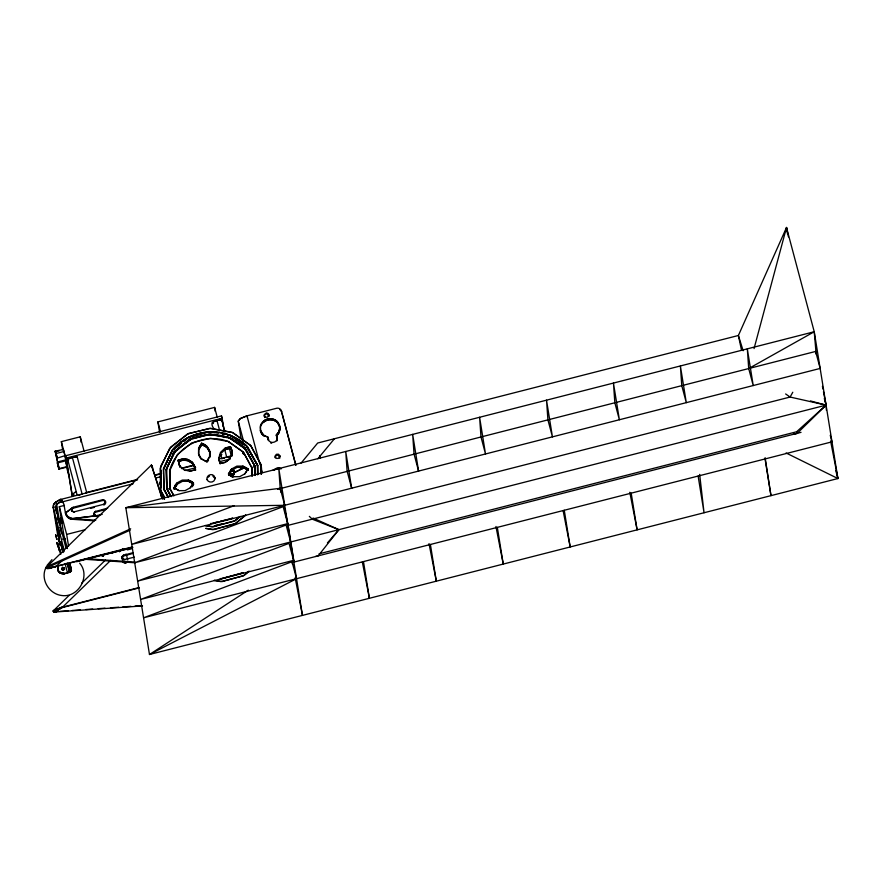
<?xml version="1.0" encoding="UTF-8"?>
<svg xmlns="http://www.w3.org/2000/svg" width="882" height="882" viewBox="0 0 882 882"><rect width="100%" height="100%" fill="white"/><g stroke="black" fill="none" stroke-linecap="round" stroke-linejoin="round"><path stroke-width="1.32" d="M231.779 456.016L231.823 450.691L230.555 446.854L227.556 447.262L224.756 448.376L220.478 452.422L218.824 457.923L219.155 460.779L220.246 463.447L224.789 462.521L228.625 460.007L231.569 455.079L231.624 449.445L231.723 454.462L229.496 459.037L225.395 462.256L220.246 463.447L218.824 457.923M94.506 520.843L72.633 519.311C61.729 519.189 67.186 502.211 60.384 499.355C57.628 501.285 52.225 502.983 53.24 507.437L57.672 534.933M209.795 456.887C211.096 451.011 207.546 444.715 201.636 443.26L198.604 448.221L198.527 453.921L201.427 458.861L206.553 461.738L209.585 456.777L210.015 453.932M209.927 457.074L209.651 451.077L206.752 446.138L201.636 443.26L201.835 444.517L198.803 449.478L198.726 455.178L201.052 459.125M209.651 451.077L209.585 456.777L206.553 461.738L201.427 458.861M55.169 451.187L59.204 469.081L55.169 451.187L63.063 449.522M151.55 465.905L151.428 465.023L161.957 498.286M243.542 454.098L242.815 452.819M55.334 516.951L57.771 529.465L55.334 516.962M58.047 527.921L59.744 535.65L58.047 527.921L59.16 527.634M279.792 427.594L278.91 431.706L276.242 435.069L277.367 437.836L276.242 435.069L278.58 432.334L279.715 428.994M279.759 430.67L279.495 425.51L277.51 421.828C272.384 416.117 261.976 418.752 260.3 426.227L260.554 431.375L261.943 434.198M58.664 539.828L58.73 541.482L59.469 541.294L58.675 540.214M64.166 550.302L53.24 507.437L53.78 504.107L55.919 502.067M72.467 508.396L102.599 500.491L104.252 500.612L105.586 502.134L105.465 501.417L104.131 499.907L102.488 499.774L73.217 507.26L71.365 509.609L72.324 511.395L74.419 511.769L103.69 504.284L105.52 502.332M57.65 568.493L58.124 566.288L57.76 569.21M61.773 568.78L63.603 567.876L64.254 569.408M60.483 519.829A2.459 0.772 -14.9 0 0 61.332 519.663L61.894 521.769L59.59 521.846A2.448 0.739 -19.3 0 1 59.403 521.637L60.814 520.512L61.244 518.748M55.919 502.123L60.185 499.477M754.055 348.588L786.512 227.501L814.24 331.742L837.9 478.54L149.477 654.499L125.828 507.701L814.24 331.742L816.159 354.123M220.092 463.8L219.023 459.18L220.676 453.668L224.965 449.622L230.753 448.1L231.823 450.691L231.933 455.707M58.124 566.288L58.201 570.555M58.234 567.005L58.311 571.271M167.856 496.621L164.074 489.543L163.512 468.651L172.387 449.908C192.089 427.285 226.597 425.598 247.798 447.108L257.555 465.167L257.643 473.656M46.404 566.729C39.668 578.449 48.664 593.972 61.652 595.493C78.509 598.106 90.879 575.88 79.678 563.19M58.377 570.83C64.298 576.53 73.25 572.33 67.649 564.061M60.163 499.543L61.442 499.455L62.6 502.542L62.082 501.571L60.88 501.582L55.853 505.011L56.514 513.412M234.259 472.774L233.984 473.38M234.38 472.476L232.264 476.545M234.491 473.182L233.862 470.591L231.492 469.885M105.377 502.685L105.101 503.291M105.608 503.159L105.465 501.417M231.227 476.192L232.098 476.357L233.928 473.491M788.442 236.861L786.512 227.501L738.388 335.491L741.519 350.286M105.179 504.096L105.498 503.402M163.589 469.29L172.321 450.68M166.279 469.919L174.316 452.455L190.369 439.412M174.041 488.463L175.165 485.188L177.05 482.917L182.287 480.073L188.274 480.051L191.052 481.131L193.434 482.851L192.419 486.754M188.274 480.051L193.434 482.851L190.325 487.779L185.088 490.624L179.101 490.646L173.941 487.834L177.05 482.917M242.848 466.104L248.007 468.904L244.898 473.821L239.661 476.677L233.675 476.699L228.515 473.888L231.624 468.97L236.861 466.126L242.848 466.104L248.007 468.904L248.206 470.15L243.046 467.35L237.06 467.372L231.823 470.216L228.714 475.133L228.515 473.888L231.624 468.97M56.272 501.88L61.641 533.808M164.383 499.278L161.108 493.225L160.656 490.425L160.138 468.507L169.664 448.387L187.337 434.065L209.673 428.354L232.242 432.401L250.576 445.388L261.039 464.759L261.634 472.961M160.976 487.746L161.075 470.293M163.589 469.125L172.453 450.371L181.681 442.896M173.699 495.607L170.039 488.837L169.62 470.966L177.381 454.561L191.802 442.874L210.368 438.266L228.427 441.507L243.123 452.014M230.136 471.429L229.706 472.289M269.032 416.613L268.382 413.614L266.408 412.82L264.17 414.705L264.843 417.594M277.367 439.92L276.904 440.912L277.213 436.855L277.257 438.85C276.485 442.499 271.447 443.69 268.999 440.956L268.007 437.174L264.6 435.906L261.943 433.536L260.399 430.394L263.994 435.51L268.007 437.174L268.205 440.173L268.051 439.192M273.056 470.073L277.576 467.714L281.248 468.794L278.822 467.901M172.398 455.509L174.03 452.367M167.326 466.754L175.683 450.757L191.361 438.828M276.75 439.931L277.213 439.038M279.759 458.265L279.837 455.718L278.492 454.208L276.397 454.285L275.129 455.906L275.316 457.89L275.713 455.961L277.532 455.002L279.991 456.7M228.361 441.628L243.267 452.069M232.506 477.019L234.039 474.196M72.17 507.834L71.431 510.116L73.217 511.758M72.104 508.682L71.674 511.042L71.696 509.289L73.327 507.966L73.217 507.26L72.346 507.69M792.786 392.236L790.107 397.043L288.127 525.341L294.048 562.043L801.032 432.345M198.604 448.221L201.636 443.26M198.803 449.478L201.835 444.517L206.95 447.395L209.861 452.323L206.95 447.395L201.835 444.517M207.358 461.992L208.571 460.007M277.929 434.506L279.065 432.687M177.249 484.163L174.14 489.08L177.249 484.163L182.486 481.318L188.472 481.296L191.251 482.377L193.632 484.097L192.386 486.07M190.325 487.779L193.434 482.851M228.714 475.133L231.823 470.216M244.898 473.821L248.007 468.904M161.042 487.327L159.686 482.233L159.3 483.689L161.13 483.215M69.05 595.449L53.096 611.05L54.342 611.689M213.874 428.63C207.722 420.361 217.788 420.901 222.11 418.222L221.492 415.896L65.566 455.751L72.313 496.103L73.989 494.725M224.083 430.449L222.11 418.222L220.599 420.041L221.834 420.207L225.031 432.125M301.115 463.028L317.685 443.018L738.388 335.491L743.151 350.749M317.851 458.75L334.421 438.751M46.933 565.56L51.972 559.629M276.397 436.05C280.829 432.467 280.774 425.719 277.235 421.53C273.519 418.024 267.059 417.561 263.398 421.353M327.42 542.937L338.897 529.663L313.033 518.032M160.778 495.772L162.85 494.405L160.899 495.552M233.719 473.656L231.227 474.296M243.906 467.68L241.414 468.32M244.171 467.394L244.457 466.798L243.278 468.188L234.38 472.532L243.278 468.188M221.922 420.923C222.01 418.63 217.369 420.703 218.99 419.843M793.083 434.385L797.063 433.47L826.07 405.136L823.468 391.718M47.022 568.14L46.062 567.6L151.428 465.023L151.616 466.225M130.117 530.192L49.094 566.817L46.922 568.416L48.797 568.592L56.106 566.431L62.964 559.761M81.817 583.035L105.399 560.114M112.268 553.433L114.241 551.515M139.113 587.93L62.71 607.455L53.956 612.086L56.371 611.998L61.288 607.213M53.328 610.719L62.655 607.081L110.669 560.379M119.489 551.801L122.796 548.582M319.052 553.841L796.611 431.772L826.07 405.136L824.317 398.554M71.034 571.415L64.342 573.873L59.943 573.102M69.865 458.1L74.441 456.777L77.285 457.196L86.767 492.829M172.299 450.162L163.446 468.97L164.074 489.543L167.944 496.709M172.497 449.996C191.096 427.759 225.406 425.719 246.464 445.675L257.555 465.167L257.776 474.703M174.151 449.136L181.747 442.753M183.754 441.077L187.767 437.715M263.553 422.335C267.213 418.542 273.674 419.005 277.4 422.511L279.66 426.491L279.495 425.51M274.026 470.382L275.294 469.345L278.977 468.882M240.312 516.444L235.329 520.623L213.477 526.752L205.407 525.562L212.022 526.83L234.358 521.119L240.036 516.521M249.143 571.238L244.16 575.428L222.308 581.558L214.238 580.356M183.643 441.309L188.539 437.34M175.584 451.022L173.567 452.653L176.124 450.25M185.529 442.951L187.458 441.386M172.982 453.646L173.644 453.116M187.535 441.86L185.606 443.425L187.623 442.025M63.923 569.882L63.074 570.257M207.976 477.349L209.453 476.192M230.632 471.032L231.613 470.591M243.156 572.771L220.401 578.824M248.867 571.316L243.189 575.924L220.853 581.624L214.238 580.444M94.661 511.792L93.933 514.085L95.708 515.727M94.848 511.648L107.681 508.153M94.782 512.508L94.043 513.655L94.473 515.54L93.966 514.272L94.848 512.42L106.468 509.212M94.958 512.365L95.708 511.218L93.856 513.567L95.818 515.772L102.235 514.36M161.671 494.129L161.362 494.383M122.852 555.572L122.113 557.854L123.899 559.497M123.028 555.428L133.215 552.617M122.973 556.277L122.234 557.435L122.973 559.662L122.157 558.052L123.039 556.189L133.325 553.323M123.149 556.134L123.899 554.999L122.047 557.336L124.009 559.541M68.752 571.812C73.879 572.639 69.943 565.913 69.876 563.488M230.312 475.795L233.091 474.163L230.841 475.663M71.585 508.583L65.444 512.96L68.024 516.863L72.522 518.605L72.633 519.311C69.193 518.936 66.04 516.444 65.444 512.96L71.993 507.977M185.815 442.885L191.03 439.137M189.597 440.526L190.677 439.71M232.098 518.329L231.117 518.848L232.76 518.164L220.313 521.339L229.915 519.123M73.393 494.504C72.335 493.027 77.627 491.153 75.753 492.476M248.338 590.135L149.477 654.499L296.55 578.691L292.03 561.702L143.568 617.797L831.991 441.838L830.249 435.3M69.755 458.1L74.628 456.766L76.844 457.008M749.898 367.882L814.24 331.742M74.683 492.63L75.698 492.101M213.841 421.409L219.375 419.821M224.447 457.934L223.675 458.364L224.59 457.89M230.5 476.048L233.829 474.373L231.338 475.001M233.653 469.643L232.087 470.481L234.469 472.212L235.626 471.76M56.834 503.986L60.538 501.748L59.976 499.642L137.383 479.852M212.375 422.643L213.246 422.754L212.386 422.985M213.268 422.136L216.884 420.207L219.695 430.769M252.098 476.093L251.91 467.912L254.821 465.861L245.637 448.861L243.708 447.075M68.829 459.015L67.749 459.61L68.653 458.96L66.183 458.078L65.566 455.751M130.69 528.792L48.411 565.968L46.228 567.313L46.647 568.085M69.193 572.506L67.517 573.057L65.047 563.51M69.645 572.286L70.406 571.911L68.146 572.109M230.389 471.109L234.204 470.999L232.639 469.312M104.572 504.658L103.8 504.989L103.69 504.284M234.127 505.706L131.738 544.392L820.161 368.433L815.641 351.444L750.02 368.213M277.643 489.267L480.988 436.976L479.599 417.274L485.508 453.976L480.988 436.976M220.136 455.189L221.856 454.605M76.789 456.986C75.146 456.523 65.941 457.824 68.509 460.525M295.911 465.321L281.446 410.979A4.024 3.826 -9.2 0 0 276.573 408.278L246.993 415.841L240.047 418.741L238.25 421.133L241.062 438.552M132.509 546.906L46.978 568.603L49.094 566.817L48.411 565.968M216.718 421.1L217.016 421.001M259.981 464.671L246.993 415.841L240.621 418.366L238.25 421.133L243.52 440.934M60.814 520.512L61.652 520.248L61.09 518.142A2.459 0.772 -14.9 0 0 60.252 518.407M195.539 470.404L195.087 467.019L192.673 462.587L188.45 459.654L183.269 458.816L178.186 460.239L179.895 466.975L178.186 460.239L182.596 458.872L187.205 459.235L192.232 462.124L195.087 467.019L195.528 470.106M189.795 436.987L207.171 432.114M214.976 525.87L218.681 524.834M242.627 572.914L221.856 578.746L220.39 578.537M139.058 587.555L60.461 607.687L53.493 610.576L53.096 611.292L54.056 611.667M224.756 448.376L230.555 446.854L230.753 448.1L224.965 449.622M62.666 449.798L61.354 441.639L80.262 436.799L84.121 451.319M159.576 432.345L157.9 421.894L214.613 407.396L217.292 417.473M55.357 451.816L59.248 450.823M64.926 455.685L57.209 458.133L55.401 451.143L56.117 453.513L63.912 451.518L64.915 455.63M72.313 496.103L66.183 458.078L222.11 418.222M57.98 461.859L65.775 459.864L65.985 460.757L66.999 467.085L59.204 469.037M58.19 462.741L65.985 460.757M59.072 468.651L61.674 467.978M62.975 467.647L65.566 466.986M188.935 437.02L207.777 432.202M190.049 439.655L189.387 439.82L208.549 434.44L228.162 437.34L244.457 447.979L254.898 466.335L255.119 474.45M189.465 440.294L190.126 440.118M85.642 492.696L137.614 479.411M154.945 474.99L161.604 473.281M181.604 468.177L193.588 465.112M154.725 475.42L161.406 473.711M181.416 468.596L193.434 465.531M218.791 459.048L232.131 455.641M62.49 501.836L133.083 483.788M155.728 478L161.064 476.633M185.044 470.503L195.694 467.78M219.673 461.65L230.334 458.927M53.24 507.437L55.467 506.874L66.051 548.417M67.44 548.582L63.923 535.385L59.303 506.709L64.474 505.386M54.155 510.876L56.382 510.303M230.599 470.933L233.984 470.922M90.493 508.396L94.484 507.37M232.098 476.357L232.98 476.148M58.554 531.03L59.667 530.744M56.106 536.311L56.845 539.431L55.621 534.701L56.106 536.311L58.587 535.804M68.564 546.156L66.679 534.426L85.367 529.641M57.363 544.106L58.102 547.226L56.878 542.496L57.363 544.106L59.822 543.477L60.086 544.514M482.3 436.645L547.92 419.876L546.52 400.163L552.441 436.866L547.92 419.876M549.232 419.534L614.842 402.765L613.453 383.064L619.373 419.755L614.842 402.765M616.154 402.435L681.775 385.655L680.386 365.953L686.295 402.655L681.775 385.655M683.087 385.324L748.708 368.555L747.319 348.842L753.228 385.544L748.708 368.555M59.337 550.28L59.822 551.878L58.609 547.149L59.337 550.28L60.56 549.971M213.135 523.18L219.122 521.648M214.37 525.782L222.22 523.776M132.565 547.281L49.932 568.03M76.635 561.735L132.708 547.402M101.86 555.252L132.554 547.81M127.35 549.883L131.341 548.858M124.384 559.585L134.406 557.126M287.675 523.643L134.692 562.749L283.155 506.654L288.127 525.341L283.662 504.46M293.596 560.346L140.613 599.451L289.064 543.345L294.048 562.043L292.03 561.702L292.548 564.381M212.849 423.481L213.091 423.569M189.63 471.231L195.44 469.786L189.63 471.231L183.875 469.742L179.685 465.729L178.561 463.083M192.596 438.552L210.776 434.352L230.202 438.167M212.705 523.103L219.045 521.637M315.558 556.454L318.17 555.88L338.897 529.663L312.261 519.178L309.339 516.367M224.612 449.247L226.718 457.163L228.857 456.777M231.922 476.721L233.465 476.534M226.718 457.163L228.912 456.788M142.52 605.923L53.956 612.075L62.655 607.081M281.06 492.343L280.2 488.297L125.828 507.701L284.721 505.298L280.2 488.297L278.8 468.596L302.46 615.393L295.161 577.809M95.818 515.772L72.522 518.605C69.259 518.395 66.47 516.014 65.444 512.96M48.819 568.14L56.106 566.431M97.02 516.433L96.91 515.727L72.522 518.605L95.752 520.237M103.282 555.285L103.403 556.002L102.433 556.035M59.877 611.369L68.079 610.785M72.192 610.498L80.394 609.925M85.863 609.539L92.698 609.054M98.167 608.668L105.002 608.183M110.471 607.797L118.684 607.224M122.785 606.926L130.988 606.353M135.089 606.066L141.925 605.581M68.785 458.618L66.183 458.078L70.119 457.912M61.222 501.461L62.6 502.542M103.403 556.002L101.706 555.792M124.13 559.541L125.101 559.497M74.496 456.788L75.477 456.777M173.997 495.783L170.039 488.837L166.797 488.849L166.246 469.367M66.183 458.078L70.538 458.111M211.945 523.489L210.578 523.445M62.49 539.1L65.224 539.266M87.097 558.736L134.924 562.099M84.474 559.254L135.045 562.804M211.746 432.257L214.403 432.654M222.451 433.845L229.243 434.848L246.541 446.149L249.661 451.628M205.859 528.373L213.929 529.564L235.781 523.434L245.747 515.066L234.81 523.93L212.474 529.641L205.859 528.45M62.843 570.213L62.082 569.86M73.449 511.803L74.474 512.122M210.985 431.915L218.383 433.249M222.242 433.933L224.811 434.396M227.38 434.859L230.786 435.465L243.95 444.804M270.829 443.128L271.623 443.271M210.71 434.594L213.212 435.047M225.891 437.318L223.212 436.833L226.773 437.538M228.57 437.792L231.238 438.277M242.219 468.463L239.783 466.732M232.032 474.439L229.596 472.719M232.142 475.144L230.434 474.505M228.471 441.65C205.263 432.389 177.205 445.112 170.005 469.312L170.039 488.837M810.459 400.935L826.07 405.136L826.445 410.395M58.708 541.085L59.469 541.294M243.046 467.35L248.206 470.15M95.829 516.433L94.782 515.893L95.598 516.389M59.733 572.352L64.232 573.157L64.342 573.873L61.994 573.962L58.488 571.536M786.071 452.973L837.9 478.54L830.59 440.956M228.515 473.888L233.675 476.699M188.472 481.296L193.632 484.097M173.941 487.834L179.101 490.646M55.775 611.656L56.371 611.998M785.63 393.956L790.107 397.043L826.07 405.136L137.647 581.095L286.11 524.999L290.63 541.989M247.004 446.965L257.632 465.63L250.995 453.965M231.514 438.464L233.565 439.92M245.02 448.034L242.804 446.468L244.678 447.824M245.637 448.861L229.552 437.461L209.74 433.911L190.137 438.916L174.625 451.496L166.268 469.312L174.239 451.992L189.288 439.357C207.722 431.408 229.364 433.271 244.38 447.516L254.821 465.861L255.052 475.486M241.172 468.904L240.367 468.309M242.881 446.942L245.064 448.519M231.205 438.894L245.924 449.555L254.898 466.335L254.909 474.329M212.893 476.126L215.076 478.617L214.083 475.894C211.316 472.631 205.55 475.938 207.182 479.995M263.817 436.05L262.56 435.069M151.417 465.233L152.52 467.736M246.706 446.435L247.875 447.582M58.223 570.654L59.579 572.186M59.689 572.892L58.333 571.371L57.694 568.681M151.627 465.586L162.63 499.135M61.045 521.935L61.983 523.346M169.62 470.966L170.017 471.594M63.239 449.225L63.912 451.518M242.98 453.116L243.366 453.8M170.777 495.838L166.797 488.849L166.213 469.654M261.039 464.759L261.259 474.273L261.039 464.759L250.808 445.653L232.903 432.676L210.765 428.321L188.638 433.426L170.788 447.02L160.623 466.479L160.656 490.425L164.725 497.569M161.108 493.225L164.504 499.179M279.66 426.491L277.665 422.809C272.571 417.098 262.086 419.733 260.455 427.208L260.554 431.375L262.108 434.517M269.032 415.488L266.573 413.801L264.754 414.76L264.346 416.69M264.192 415.709L265.537 417.219L267.566 417.164L268.867 414.507M275.162 456.909L276.496 458.42L278.536 458.375L279.837 455.718M207.072 479.367C208.086 483.226 214.15 482.906 214.91 479.08L214.877 477.371M164.074 489.543L168.506 497.437M160.656 490.425L164.581 497.68M251.91 467.912L243.377 452.113L251.91 467.912L252.131 476.026M166.72 488.385L171.163 496.676M170.645 496.037L166.797 488.849L166.764 467.835M163.997 489.08L168.451 497.393M64.199 567.975L62.368 567.181L61.784 569.331L61.663 568.625L63.526 569.397L64.199 567.975L64.32 568.692M229.706 473.425L230.125 474.24M65.003 456.137L64.728 455.366M57.209 458.133L56.117 453.513M66.955 466.942L65.808 462.719M66.569 466.798L66.845 467.57L66.547 466.082M57.804 517.194L58.565 520.159M60.417 527.657L61.156 530.446M58.278 534.668L60.329 545.197M61.387 546.046L63.019 552.562M178.186 460.239L179.685 465.729M58.565 535.683L56.713 525.474L59.292 538.803L58.896 536.995M59.822 543.477C58.587 538.968 60.406 546.531 59.744 543.753M835.794 470.624L837.9 478.54M796.611 431.772L797.063 433.47M281.964 413.283L295.713 464.979M260.686 467.306L262.086 472.587M229.243 447.957L231.349 455.873M220.897 455.024L221.955 458.993M157.9 421.894L160.579 431.971M159.807 482.95L159.951 483.523M127.769 560.004L126.479 555.01A2.558 2.437 -9.2 0 0 125.961 554.061M122.499 560.125L121.54 556.465M72.302 457.163L82.136 494.118M67.892 460.305L77.021 494.626M61.354 441.639L66.271 460.117M66.58 467.162L68.686 475.078M59.303 506.709L66.679 534.426M59.447 520.843L59.722 521.901M69.601 563.631L71.475 570.654L69.248 571.227L67.076 563.025M64.794 456.093L65.775 459.864M219.023 459.18L220.169 463.59M58.399 466.644C54.916 453.613 60.649 476.809 58.366 466.501M58.642 535.969L58.862 536.851M69.7 562.815L71.42 570.356L69.204 570.919L67.484 563.389M62.831 551.801L60.913 544.216L58.455 544.844L60.803 554.304M61.288 531.019L61.475 531.868M62.787 551.625L60.924 541.923L63.901 551.713L60.968 542.011L61.949 548.218M152.277 466.027L152.608 468.32M58.631 520.457L59.16 523.599M822.421 386.349L822.939 389.028M629.803 492.277L637.113 529.862L631.192 493.159M563.135 510.722L570.18 546.961L564.271 510.27M495.949 526.488L503.247 564.072L497.338 527.37M429.016 543.599L436.325 581.183L430.405 544.481M362.348 562.043L369.393 598.283L363.472 561.591M786.512 227.501L787.604 234.303M765.058 458.949L770.967 495.64L765.124 457.681M698.125 476.048L704.045 512.751L699.669 474.417M319.703 455.553L320.133 458.199M281.446 410.979L281.612 411.96A4.024 3.826 -9.2 0 0 279.77 409.634M280.2 488.297L280.564 490.59M246.993 415.841L247.147 416.822M234.347 471.495L234.469 472.212M221.492 415.896L223.245 426.756M214.613 407.396L215.241 411.321M160.579 479.852L160.943 482.101M102.488 499.774L102.599 500.491M80.262 436.799L81.133 442.246M77.307 457.504L77.285 457.196M60.439 528.384L60.77 530.457M57.76 517.789L58.179 520.391M58.708 538.086L59.337 541.989M58.311 538.858L58.73 541.482L58.686 540.324M232.175 476.357L232.242 477.085M261.491 467.57L261.623 473.006M257.555 465.167L257.566 474.659M254.821 465.861L254.843 475.255M61.586 569.397A1.51 1.433 -9.2 0 1 63.063 567.876A1.51 1.433 -9.2 0 1 64.606 569.287M64.044 539.067A12.888 4.024 -14.9 0 1 65.422 539.156M126.501 562.771A2.558 2.437 -9.2 0 1 122.807 561.272M127.284 561.68A2.558 2.437 -9.2 0 1 122.741 560.897M240.962 467.096L240.4 467.747L240.962 467.096M79.865 494.89L79.093 495.32L79.964 494.857M182.806 460.117L178.385 461.484L183.467 460.062L188.649 460.9L192.882 463.833L195.286 468.265L192.43 463.37L187.403 460.481L182.806 460.117M418.575 471.076L414.055 454.087L412.666 434.385L418.575 471.076M351.653 488.187L347.122 471.197L345.733 451.485L351.653 488.187"/></g></svg>
